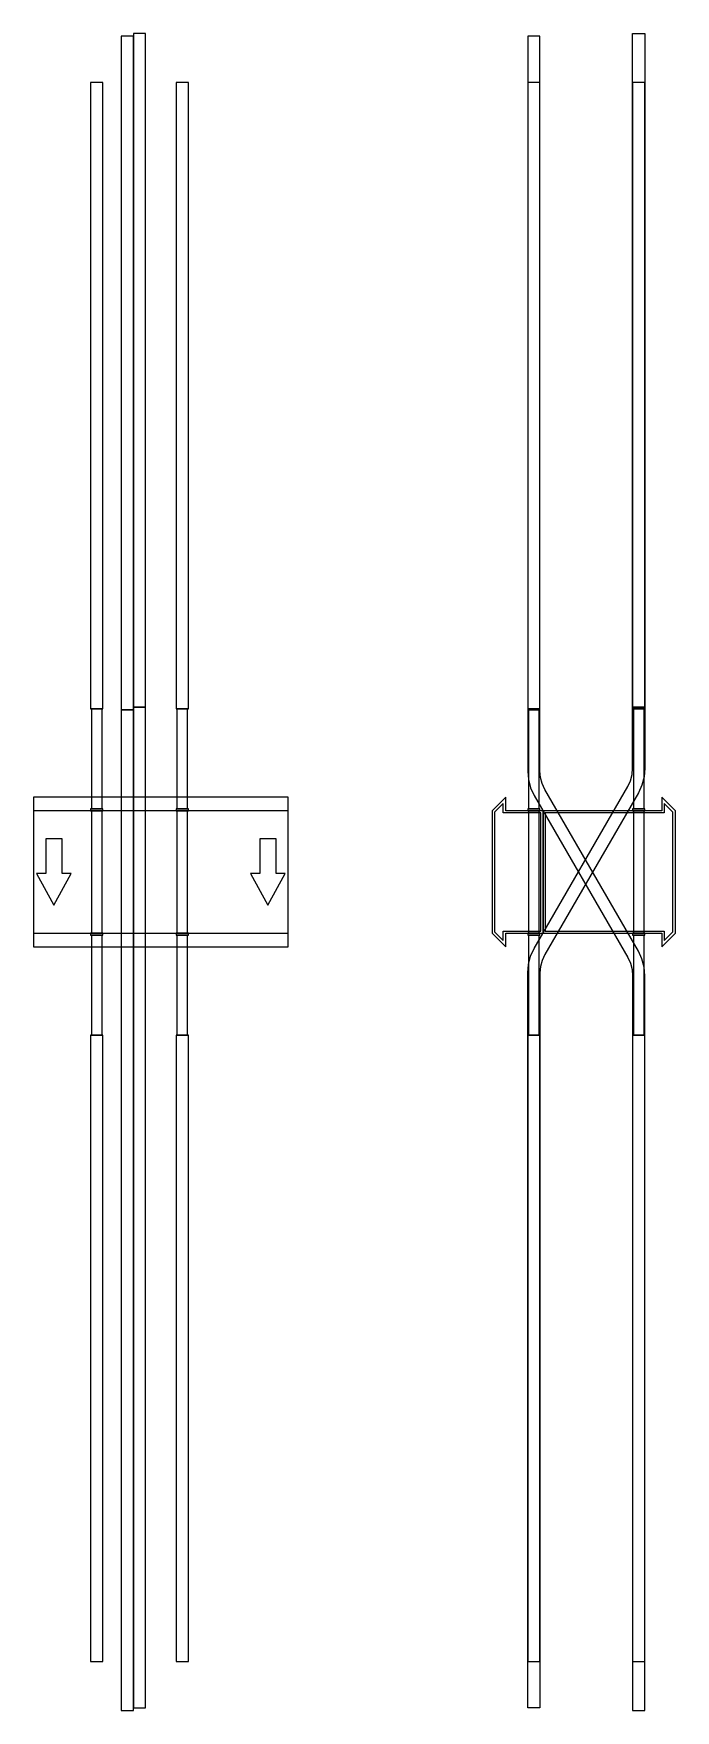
# Model space of a CAD drawing. Extents: x 0 to 630, y -823 to 823.
import ezdxf

# ---------------------------------------------------------------- set-up
doc = ezdxf.new("R2010")
doc.units = 0
doc.layers.add('Halfen', color=7, linetype='CONTINUOUS')

msp = doc.modelspace()

# ---------------------------------------------------------------- linework, layer by layer
at = {"layer": 'Halfen', "color": 7}
for points in [[(110, 161.914), (110, 822.914), (98, 822.914), (98, 161.914)], [(588, 161.914), (588, 822.914), (600, 822.914), (600, 161.914)], [(98, 159.254), (98, 820.254), (86, 820.254), (86, 159.254)], [(497, 159.254), (497, 820.254), (485, 820.254), (485, 159.254)], [(68, 160), (68, 775), (56, 775), (56, 160)], [(152, 160), (152, 775), (140, 775), (140, 160)], [(497, 160), (497, 775), (485, 775), (485, 160)], [(600, 160), (600, 775), (588, 775), (588, 160)], [(67.25, 62), (67.25, 160), (56.75, 160), (56.75, 62)], [(98, -822.914), (98, 159.254), (86, 159.254), (86, -822.914)], [(110, -820.254), (110, 161.914), (98, 161.914), (98, -820.254)], [(151.25, 62), (151.25, 160), (140.75, 160), (140.75, 62)], [(485, -820.254), (485, -99.124), (485.729, -90.789), (487.895, -82.707), (491.431, -75.124), (583.177, 83.785), (585.829, 89.472), (587.453, 95.533), (588, 101.785), (588, 161.914), (600, 161.914), (600, 101.785), (599.271, 93.449), (597.105, 85.368), (593.569, 77.785), (501.823, -81.124), (499.171, -86.812), (497.547, -92.873), (497, -99.124), (497, -820.254)], [(600, -822.914), (600, -101.785), (599.271, -93.449), (597.105, -85.368), (593.569, -77.785), (501.823, 81.124), (499.171, 86.812), (497.547, 92.873), (497, 99.124), (497, 159.254), (485, 159.254), (485, 99.124), (485.729, 90.789), (487.895, 82.707), (491.431, 75.124), (583.177, -83.785), (585.829, -89.472), (587.453, -95.533), (588, -101.785), (588, -822.914)], [(496.25, 62), (496.25, 160), (485.75, 160), (485.75, 62)], [(599.25, 62), (599.25, 160), (588.75, 160), (588.75, 62)], [(0, -73.5), (250, -73.5), (250, 73.5), (0, 73.5)], [(500, -60), (500, 60), (463.5, 60), (463.5, 73.5), (450, 60), (450, -60), (463.5, -73.5), (463.5, -60)], [(498, -58), (498, 58), (461, 58), (461, 67.25), (452.5, 58.75), (452.5, -58.75), (461, -67.25), (461, -58)], [(630, -60), (630, 60), (616.5, 73.5), (616.5, 60), (500, 60), (500, -60), (616.5, -60), (616.5, -73.5)], [(627.5, -58.75), (627.5, 58.75), (619, 67.25), (619, 58), (502, 58), (502, -58), (619, -58), (619, -67.25)], [(0, -60), (250, -60), (250, 60), (0, 60)], [(68, 60), (68, 62), (56, 62), (56, 60)], [(67.25, -60), (67.25, 60), (56.75, 60), (56.75, -60)], [(152, 60), (152, 62), (140, 62), (140, 60)], [(151.25, -60), (151.25, 60), (140.75, 60), (140.75, -60)], [(497, 60), (497, 62), (485, 62), (485, 60)], [(496.25, -60), (496.25, 60), (485.75, 60), (485.75, -60)], [(600, 60), (600, 62), (588, 62), (588, 60)], [(599.25, -60), (599.25, 60), (588.75, 60), (588.75, -60)], [(20, -32.5), (37, -1.5), (28, -1.5), (28, 32.5), (12, 32.5), (12, -1.5), (3, -1.5)], [(230, -32.5), (247, -1.5), (238, -1.5), (238, 32.5), (222, 32.5), (222, -1.5), (213, -1.5)], [(68, -62), (68, -60), (56, -60), (56, -62)], [(67.25, -160), (67.25, -62), (56.75, -62), (56.75, -160)], [(152, -62), (152, -60), (140, -60), (140, -62)], [(151.25, -160), (151.25, -62), (140.75, -62), (140.75, -160)], [(497, -62), (497, -60), (485, -60), (485, -62)], [(496.25, -160), (496.25, -62), (485.75, -62), (485.75, -160)], [(600, -62), (600, -60), (588, -60), (588, -62)], [(599.25, -160), (599.25, -62), (588.75, -62), (588.75, -160)], [(68, -775), (68, -160), (56, -160), (56, -775)], [(152, -775), (152, -160), (140, -160), (140, -775)], [(497, -775), (497, -160), (485, -160), (485, -775)], [(600, -775), (600, -160), (588, -160), (588, -775)]]:
    msp.add_lwpolyline(points, close=True, dxfattribs=at)

doc.saveas('drawing.dxf')
